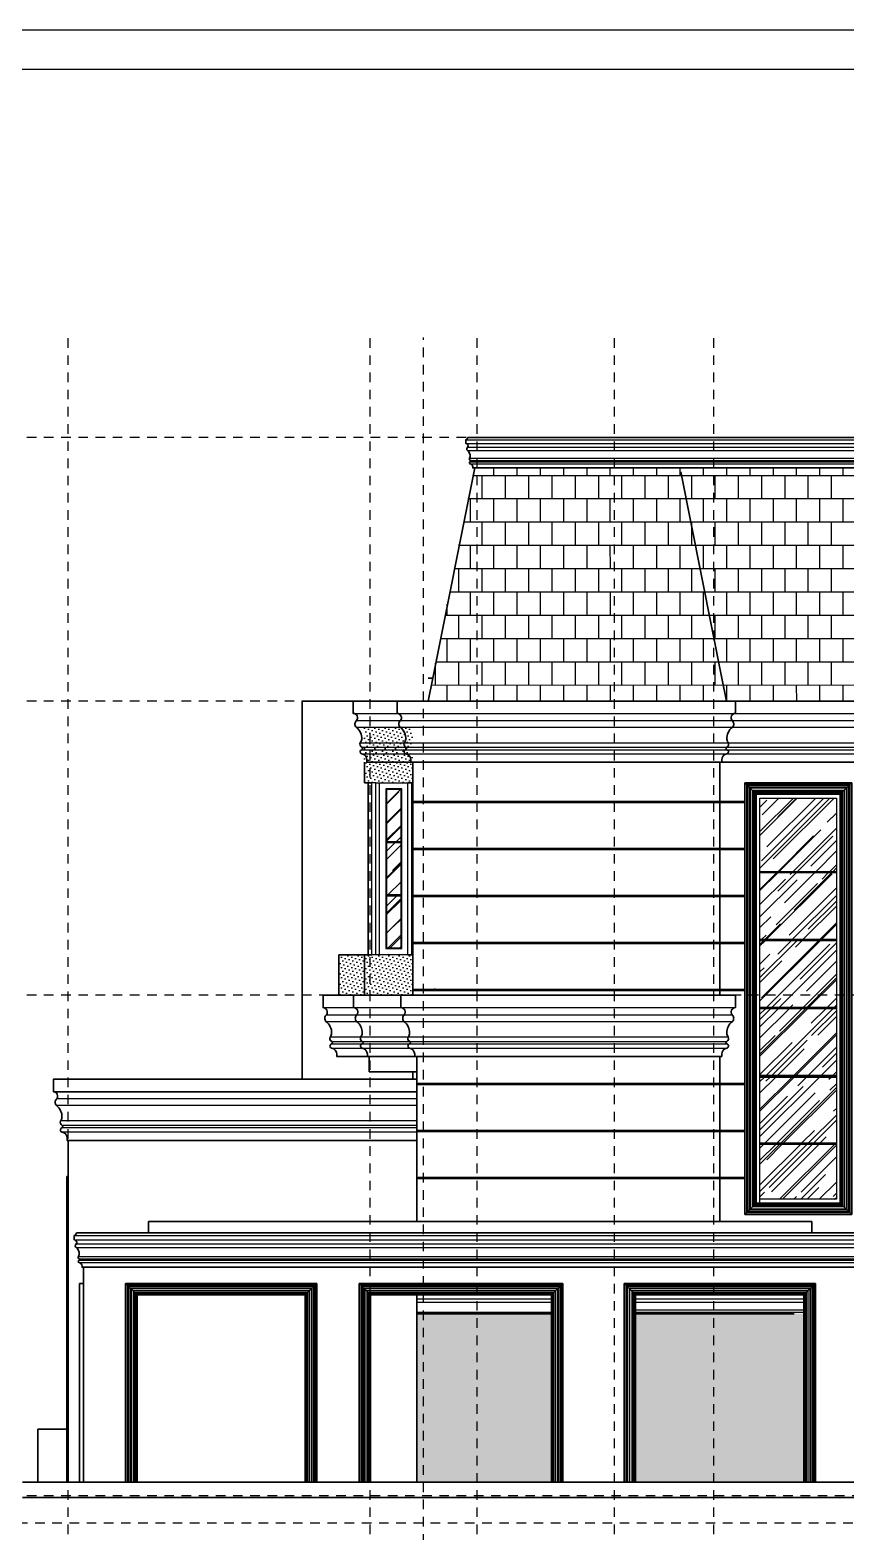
# Model space of a CAD drawing. Header units: millimetres. Extents: x -9564 to 494436, y -140371 to 4257.
# Drawn here: x 147.36 to 158.03, y 111.2 to 130.85 of the extents above; entities that cross this region are included whole.
import ezdxf
from ezdxf.enums import TextEntityAlignment as Align

# ---------------------------------------------------------------- set-up
doc = ezdxf.new("R2010")
doc.units = ezdxf.units.MM
doc.header["$MEASUREMENT"] = 0
for name, pattern in [('DASHED2', [0.375, 0.25, -0.125]), ('HIDDEN2', [0.1875, 0.125, -0.0625]), ('SLD-Solid', [0])]:
    doc.linetypes.add(name, pattern=pattern)
doc.layers.get('DEFPOINTS').update_dxf_attribs({"lineweight": 18})
for name, color, linetype, lineweight in [('09-Arsiran', 8, 'Continuous', 5), ('AS', 8, 'HIDDEN2', 5), ('DIM', 1, 'Continuous', 5), ('DOOR OPENING', 4, 'SLD-Solid', 5), ('LEGEND', 1, 'DASHED2', 50), ('XR-KOP A3_MOZART$0$A-TXTKOP', 3, 'Continuous', 5), ('XR-KOP A3_MOZART$0$KOP-A1$0$A-GRSKOP', 1, 'Continuous', 5)]:
    doc.layers.add(name, color=color, linetype=linetype, lineweight=lineweight)
doc.styles.add('HAND', font='ROMAND.SHX', dxfattribs={"width": 0.8, "height": 250})
doc.styles.get("Standard").update_dxf_attribs({"font": 'arial.ttf'})
doc.styles.add('style2', font='times.ttf', dxfattribs={"height": 0.18})
doc.styles.add('XR-KOP A3_MOZART$0$ROMAND', font='romand.shx', dxfattribs={"height": 2, "bigfont": 'bigfont.shx'})
doc.dimstyles.new('ISO-25', dxfattribs={"dimtxt": 0.18, "dimasz": 0.12, "dimexe": 0.1, "dimexo": 0.1, "dimgap": 0.0625, "dimtad": 1, "dimtoh": 1, "dimdec": 0, "dimlfac": 1000, "dimtxsty": 'style2', "dimblk": 'ARCHTICK', "dimcen": 0.15, "dimclrd": 1, "dimclre": 1, "dimclrt": 4, "dimadec": 0, "dimazin": 0, "dimtfac": 1, "dimtdec": 0, "dimtmove": 0, "dimatfit": 3, "dimldrblk": 'OBLIQUE', "dimfxl": 1, "dimarcsym": 0})
pattern_1 = [(45, (-189.7236, -181.281393), (-0.01683798, 0.0505139407), [0, -0.047625])]
pattern_2 = [(45, (-194.23794, -143.53514), (0.21552615, 0.57473639), [3.81, -0.508, 1.27, -0.254]), (45, (-194.08887, -143.20647), (-0.41847994, 0.0592697), [0.762, -0.08382, 1.524, -0.1905]), (45, (-194.3008, -143.29268), (0.813611205, 1.05428207), [2.032, -0.3556, 1.016, -0.254])]

# ---------------------------------------------------------------- blocks, each defined once
blk = doc.blocks.new('hsdh')
at = {"layer": 'XR-KOP A3_MOZART$0$KOP-A1$0$A-GRSKOP', "color": 0, "linetype": 'Continuous', "lineweight": 5}
blk.add_lwpolyline([(145480, 82601), (107945, 82601), (107945, 56197), (145480, 56197)], close=True, dxfattribs=at)
at = {"layer": 'XR-KOP A3_MOZART$0$KOP-A1$0$A-GRSKOP', "color": 5, "linetype": 'Continuous', "lineweight": 5}
blk.add_lwpolyline([(145017, 82138), (108409, 82138), (108409, 56660), (145017, 56660)], close=True, dxfattribs=at)
blk = doc.blocks.new('LISSD')
for p, q in [((405.668, 198.377), (391.39, 198.377)), ((391.596, 197.577), (405.488, 197.577))]:
    blk.add_line(p, q)
for points in [[(391.596, 197.577), (391.57, 197.577), (391.57, 197.607, 0.36498), (391.503, 197.686, -0.741922), (391.501, 197.741, 0.66528), (391.504, 197.774, -0.438756), (391.484, 197.832, 0.123299), (391.503, 197.879, 0.24485), (391.429, 198.035, -0.438632), (391.434, 198.121, 0.621787), (391.39, 198.215), (391.39, 198.377)], [(392.172, 197.577), (392.145, 197.577), (392.145, 197.607, 0.36498), (392.079, 197.686, -0.741922), (392.076, 197.741, 0.66528), (392.08, 197.774, -0.438756), (392.059, 197.832, 0.123299), (392.078, 197.879, 0.24485), (392.005, 198.035, -0.438632), (392.009, 198.121, 0.621787), (391.965, 198.215), (391.965, 198.377)], [(396.187, 197.577), (396.213, 197.577), (396.213, 197.607, -0.36498), (396.28, 197.686, 0.741922), (396.282, 197.741, -0.66528), (396.279, 197.774, 0.438756), (396.299, 197.832, -0.123299), (396.28, 197.879, -0.24485), (396.354, 198.035, 0.438632), (396.349, 198.121, -0.621787), (396.393, 198.215), (396.393, 198.377)], [(398.236, 197.577), (398.21, 197.577), (398.21, 197.607, 0.36498), (398.143, 197.686, -0.741922), (398.141, 197.741, 0.66528), (398.144, 197.774, -0.438756), (398.124, 197.832, 0.123299), (398.143, 197.879, 0.24485), (398.069, 198.035, -0.438632), (398.074, 198.121, 0.621787), (398.03, 198.215), (398.03, 198.377)], [(405.462, 197.577), (405.488, 197.577), (405.488, 197.607, -0.36498), (405.555, 197.686, 0.741922), (405.557, 197.741, -0.66528), (405.554, 197.774, 0.438756), (405.574, 197.832, -0.123299), (405.555, 197.879, -0.24485), (405.629, 198.035, 0.438632), (405.624, 198.121, -0.621787), (405.668, 198.215), (405.668, 198.377, 0)]]:
    blk.add_lwpolyline(points, format="xyb")
at = {"layer": '09-Arsiran'}
for p, q in [((391.39, 198.215), (405.668, 198.215)), ((391.434, 198.121), (405.624, 198.121)), ((391.429, 198.035), (405.629, 198.035)), ((391.484, 197.832), (405.574, 197.832)), ((391.501, 197.741), (405.557, 197.741)), ((391.504, 197.774), (405.554, 197.774)), ((391.503, 197.686), (405.555, 197.686))]:
    blk.add_line(p, q, dxfattribs=at)
blk = doc.blocks.new('133')
blk.add_line((387.326, 195.732), (392.337, 195.732))
for points in [[(392.311, 195.732), (392.337, 195.732), (392.337, 195.761, -0.36498), (392.404, 195.84, 0.741922), (392.406, 195.896, -0.66528), (392.403, 195.929, 0.438756), (392.423, 195.987, -0.123299), (392.404, 196.034, -0.24485), (392.478, 196.19, 0.438632), (392.473, 196.275, -0.621787), (392.517, 196.37), (392.517, 196.532), (387.12, 196.532), (387.12, 196.37, -0.621787), (387.164, 196.275, 0.438632), (387.159, 196.19, -0.24485), (387.233, 196.034, -0.123299), (387.214, 195.987, 0.438756), (387.234, 195.929, -0.66528), (387.231, 195.896, 0.741922), (387.233, 195.84, -0.36498), (387.3, 195.761), (387.3, 195.732), (387.326, 195.732)], [(387.726, 195.732), (387.7, 195.732), (387.7, 195.761, 0.36498), (387.633, 195.84, -0.741922), (387.631, 195.896, 0.66528), (387.634, 195.929, -0.438756), (387.614, 195.987, 0.123299), (387.633, 196.034, 0.24485), (387.559, 196.19, -0.438632), (387.564, 196.275, 0.621787), (387.52, 196.37), (387.52, 196.532)], [(388.346, 195.732), (388.32, 195.732), (388.32, 195.761, 0.36498), (388.253, 195.84, -0.741922), (388.251, 195.896, 0.66528), (388.254, 195.929, -0.438756), (388.234, 195.987, 0.123299), (388.253, 196.034, 0.24485), (388.179, 196.19, -0.438632), (388.184, 196.275, 0.621787), (388.14, 196.37), (388.14, 196.532)]]:
    blk.add_lwpolyline(points, format="xyb")
at = {"layer": '09-Arsiran'}
for p, q in [((387.12, 196.37), (392.517, 196.37)), ((387.159, 196.19), (392.478, 196.19)), ((387.164, 196.275), (392.473, 196.275)), ((387.214, 195.987), (392.423, 195.987)), ((387.231, 195.896), (392.406, 195.896)), ((387.233, 195.84), (392.404, 195.84)), ((387.234, 195.929), (392.403, 195.929))]:
    blk.add_line(p, q, dxfattribs=at)
blk = doc.blocks.new('_ArchTick')
at = {"color": 0, "linetype": 'ByBlock', "const_width": 0.15}
blk.add_lwpolyline([(-0.5, -0.5), (0.5, 0.5)], dxfattribs=at)
blk = doc.blocks.new('*D598')
at = {"layer": 'DEFPOINTS', "color": 0, "transparency": 16777216}
for p in [(453.403, 197.68), (458.053, 197.701), (458.053, 197.601)]:
    blk.add_point(p, dxfattribs=at)
at = {"layer": 'DIM', "color": 1, "lineweight": -2, "transparency": 16777216}
for p, q in [((453.403, 197.601), (458.053, 197.601)), ((453.403, 197.58), (453.403, 197.501)), ((458.053, 197.601), (458.053, 197.501))]:
    blk.add_line(p, q, dxfattribs=at)
at = {"layer": 'DIM', "color": 1, "lineweight": -2, "transparency": 16777216, "xscale": 0.12, "yscale": 0.12, "zscale": 0.12, "rotation": 180}
blk.add_blockref('_ArchTick', (453.403, 197.601), dxfattribs=at)
at = {"layer": 'DIM', "color": 1, "lineweight": -2, "transparency": 16777216, "xscale": 0.12, "yscale": 0.12, "zscale": 0.12}
blk.add_blockref('_ArchTick', (458.053, 197.601), dxfattribs=at)
at = {"layer": 'DIM', "color": 4, "transparency": 16777216, "insert": (455.728, 197.755), "char_height": 0.18, "attachment_point": 5, "style": 'style2'}
blk.add_mtext('4650', dxfattribs=at)
blk = doc.blocks.new('_Oblique')
at = {"color": 0, "linetype": 'ByBlock', "lineweight": -2}
blk.add_line((-0.5, -0.5), (0.5, 0.5), dxfattribs=at)
blk = doc.blocks.new('*D599')
at = {"layer": 'DEFPOINTS', "color": 0, "transparency": 16777216}
for p in [(458.053, 198.301), (461.853, 198.301), (461.853, 198.201)]:
    blk.add_point(p, dxfattribs=at)
at = {"layer": 'DIM', "color": 1, "lineweight": -2, "transparency": 16777216}
for p, q in [((458.053, 198.201), (458.053, 198.101)), ((458.053, 198.201), (461.853, 198.201)), ((461.853, 198.201), (461.853, 198.101))]:
    blk.add_line(p, q, dxfattribs=at)
at = {"layer": 'DIM', "color": 1, "lineweight": -2, "transparency": 16777216, "xscale": 0.12, "yscale": 0.12, "zscale": 0.12, "rotation": 180}
blk.add_blockref('_ArchTick', (458.053, 198.201), dxfattribs=at)
at = {"layer": 'DIM', "color": 1, "lineweight": -2, "transparency": 16777216, "xscale": 0.12, "yscale": 0.12, "zscale": 0.12}
blk.add_blockref('_ArchTick', (461.853, 198.201), dxfattribs=at)
at = {"layer": 'DIM', "color": 4, "transparency": 16777216, "insert": (459.953, 198.355), "char_height": 0.18, "attachment_point": 5, "style": 'style2'}
blk.add_mtext('3800', dxfattribs=at)
blk = doc.blocks.new('*D600')
at = {"layer": 'DEFPOINTS', "color": 0, "transparency": 16777216}
for p in [(467.433, 198.539), (464.053, 198.301), (467.433, 198.201)]:
    blk.add_point(p, dxfattribs=at)
at = {"layer": 'DIM', "color": 1, "lineweight": -2, "transparency": 16777216}
for p, q in [((467.433, 198.439), (467.433, 198.101)), ((464.053, 198.201), (464.053, 198.101)), ((464.053, 198.201), (467.433, 198.201))]:
    blk.add_line(p, q, dxfattribs=at)
at = {"layer": 'DIM', "color": 1, "lineweight": -2, "transparency": 16777216, "xscale": 0.12, "yscale": 0.12, "zscale": 0.12, "rotation": 180}
blk.add_blockref('_ArchTick', (464.053, 198.201), dxfattribs=at)
at = {"layer": 'DIM', "color": 1, "lineweight": -2, "transparency": 16777216, "xscale": 0.12, "yscale": 0.12, "zscale": 0.12}
blk.add_blockref('_ArchTick', (467.433, 198.201), dxfattribs=at)
at = {"layer": 'DIM', "color": 4, "transparency": 16777216, "insert": (465.743, 198.355), "char_height": 0.18, "attachment_point": 5, "style": 'style2'}
blk.add_mtext('3380', dxfattribs=at)
blk = doc.blocks.new('*D601')
at = {"layer": 'DEFPOINTS', "color": 0, "transparency": 16777216}
for p in [(467.433, 198.539), (469.803, 198.567), (469.803, 198.201)]:
    blk.add_point(p, dxfattribs=at)
at = {"layer": 'DIM', "color": 1, "lineweight": -2, "transparency": 16777216}
for p, q in [((467.433, 198.439), (467.433, 198.101)), ((469.803, 198.467), (469.803, 198.101)), ((467.433, 198.201), (469.803, 198.201))]:
    blk.add_line(p, q, dxfattribs=at)
at = {"layer": 'DIM', "color": 1, "lineweight": -2, "transparency": 16777216, "xscale": 0.12, "yscale": 0.12, "zscale": 0.12, "rotation": 180}
blk.add_blockref('_ArchTick', (467.433, 198.201), dxfattribs=at)
at = {"layer": 'DIM', "color": 1, "lineweight": -2, "transparency": 16777216, "xscale": 0.12, "yscale": 0.12, "zscale": 0.12}
blk.add_blockref('_ArchTick', (469.803, 198.201), dxfattribs=at)
at = {"layer": 'DIM', "color": 4, "transparency": 16777216, "insert": (468.618, 198.355), "char_height": 0.18, "attachment_point": 5, "style": 'style2'}
blk.add_mtext('2370', dxfattribs=at)
blk = doc.blocks.new('*D602')
at = {"layer": 'DEFPOINTS', "color": 0, "transparency": 16777216}
for p in [(471.203, 198.567), (469.803, 198.301), (471.203, 198.201)]:
    blk.add_point(p, dxfattribs=at)
at = {"layer": 'DIM', "color": 1, "lineweight": -2, "transparency": 16777216}
for p, q in [((471.203, 198.467), (471.203, 198.101)), ((469.803, 198.201), (469.803, 198.101)), ((469.803, 198.201), (471.203, 198.201))]:
    blk.add_line(p, q, dxfattribs=at)
at = {"layer": 'DIM', "color": 1, "lineweight": -2, "transparency": 16777216, "xscale": 0.12, "yscale": 0.12, "zscale": 0.12, "rotation": 180}
blk.add_blockref('_ArchTick', (469.803, 198.201), dxfattribs=at)
at = {"layer": 'DIM', "color": 1, "lineweight": -2, "transparency": 16777216, "xscale": 0.12, "yscale": 0.12, "zscale": 0.12}
blk.add_blockref('_ArchTick', (471.203, 198.201), dxfattribs=at)
at = {"layer": 'DIM', "color": 4, "transparency": 16777216, "insert": (470.503, 198.355), "char_height": 0.18, "attachment_point": 5, "style": 'style2'}
blk.add_mtext('1400', dxfattribs=at)
blk = doc.blocks.new('*D603')
at = {"layer": 'DEFPOINTS', "color": 0, "transparency": 16777216}
for p in [(458.053, 198.201), (471.203, 198.201), (458.053, 197.437)]:
    blk.add_point(p, dxfattribs=at)
at = {"layer": 'DIM', "color": 1, "lineweight": -2, "transparency": 16777216}
for p, q in [((458.053, 198.101), (458.053, 197.337)), ((471.203, 198.101), (471.203, 197.337)), ((471.203, 197.437), (458.053, 197.437))]:
    blk.add_line(p, q, dxfattribs=at)
at = {"layer": 'DIM', "color": 1, "lineweight": -2, "transparency": 16777216, "xscale": 0.12, "yscale": 0.12, "zscale": 0.12, "rotation": 180}
blk.add_blockref('_ArchTick', (458.053, 197.437), dxfattribs=at)
at = {"layer": 'DIM', "color": 1, "lineweight": -2, "transparency": 16777216, "xscale": 0.12, "yscale": 0.12, "zscale": 0.12}
blk.add_blockref('_ArchTick', (471.203, 197.437), dxfattribs=at)
at = {"layer": 'DIM', "color": 4, "transparency": 16777216, "insert": (468.008, 197.591), "char_height": 0.18, "attachment_point": 5, "style": 'style2'}
blk.add_mtext('13150', dxfattribs=at)
blk = doc.blocks.new('*D604')
at = {"layer": 'DEFPOINTS', "color": 0, "transparency": 16777216}
for p in [(453.403, 197.601), (471.203, 197.601), (471.203, 197.001)]:
    blk.add_point(p, dxfattribs=at)
at = {"layer": 'DIM', "color": 1, "lineweight": -2, "transparency": 16777216}
for p, q in [((453.403, 197.501), (453.403, 196.901)), ((471.203, 197.501), (471.203, 196.901)), ((453.403, 197.001), (471.203, 197.001))]:
    blk.add_line(p, q, dxfattribs=at)
at = {"layer": 'DIM', "color": 1, "lineweight": -2, "transparency": 16777216, "xscale": 0.12, "yscale": 0.12, "zscale": 0.12, "rotation": 180}
blk.add_blockref('_ArchTick', (453.403, 197.001), dxfattribs=at)
at = {"layer": 'DIM', "color": 1, "lineweight": -2, "transparency": 16777216, "xscale": 0.12, "yscale": 0.12, "zscale": 0.12}
blk.add_blockref('_ArchTick', (471.203, 197.001), dxfattribs=at)
at = {"layer": 'DIM', "color": 4, "transparency": 16777216, "insert": (462.303, 197.155), "char_height": 0.18, "attachment_point": 5, "style": 'style2'}
blk.add_mtext('17800', dxfattribs=at)
blk = doc.blocks.new('*D605')
at = {"color": 1, "lineweight": -2, "transparency": 16777216}
for p, q in [((451.303, 199.816), (451.303, 196.901)), ((453.403, 197.501), (453.403, 196.901)), ((453.403, 197.001), (451.303, 197.001))]:
    blk.add_line(p, q, dxfattribs=at)
at = {"layer": 'DEFPOINTS', "color": 0, "transparency": 16777216}
for p in [(451.303, 199.916), (453.403, 197.601), (451.303, 197.001)]:
    blk.add_point(p, dxfattribs=at)
at = {"color": 1, "lineweight": -2, "transparency": 16777216, "xscale": 0.12, "yscale": 0.12, "zscale": 0.12, "rotation": 180}
blk.add_blockref('_ArchTick', (451.303, 197.001), dxfattribs=at)
at = {"color": 1, "lineweight": -2, "transparency": 16777216, "xscale": 0.12, "yscale": 0.12, "zscale": 0.12}
blk.add_blockref('_ArchTick', (453.403, 197.001), dxfattribs=at)
at = {"color": 4, "transparency": 16777216, "insert": (452.353, 197.155), "char_height": 0.18, "attachment_point": 5, "style": 'style2'}
blk.add_mtext('2100', dxfattribs=at)
blk = doc.blocks.new('*D606')
at = {"layer": 'DEFPOINTS', "color": 0, "transparency": 16777216}
for p in [(461.853, 198.301), (464.053, 198.301), (461.853, 198.201)]:
    blk.add_point(p, dxfattribs=at)
at = {"layer": 'DIM', "color": 1, "lineweight": -2, "transparency": 16777216}
for p, q in [((461.853, 198.201), (461.853, 198.101)), ((464.053, 198.201), (461.853, 198.201)), ((464.053, 198.201), (464.053, 198.101))]:
    blk.add_line(p, q, dxfattribs=at)
at = {"layer": 'DIM', "color": 1, "lineweight": -2, "transparency": 16777216, "xscale": 0.12, "yscale": 0.12, "zscale": 0.12, "rotation": 180}
blk.add_blockref('_ArchTick', (461.853, 198.201), dxfattribs=at)
at = {"layer": 'DIM', "color": 1, "lineweight": -2, "transparency": 16777216, "xscale": 0.12, "yscale": 0.12, "zscale": 0.12}
blk.add_blockref('_ArchTick', (464.053, 198.201), dxfattribs=at)
at = {"layer": 'DIM', "color": 4, "transparency": 16777216, "insert": (462.953, 198.355), "char_height": 0.18, "attachment_point": 5, "style": 'style2'}
blk.add_mtext('2200', dxfattribs=at)
blk = doc.blocks.new('SD')
for p, q in [((388.126, 205.511), (386.725, 205.511)), ((386.725, 205.511), (386.875, 205.361)), ((386.725, 199.861), (386.725, 205.511)), ((388.126, 205.511), (387.975, 205.361)), ((388.103, 205.488), (388.103, 199.884)), ((388.126, 205.511), (388.126, 205.162)), ((387.976, 205.361), (386.875, 205.361)), ((386.875, 205.361), (386.875, 200.011)), ((387.975, 205.361), (387.975, 200.011)), ((388.126, 205.162), (388.126, 205.147)), ((388.126, 205.147), (388.126, 204.547)), ((388.126, 204.547), (388.126, 204.532)), ((388.126, 204.532), (388.126, 203.932)), ((388.126, 203.932), (388.126, 203.917)), ((388.126, 203.917), (388.126, 199.861)), ((386.725, 199.861), (386.875, 200.011)), ((387.976, 200.011), (386.875, 200.011)), ((388.126, 199.861), (387.975, 200.011)), ((388.126, 199.861), (386.725, 199.861))]:
    blk.add_line(p, q)
at = {"layer": '09-Arsiran'}
for p, q in [((386.748, 205.489), (386.748, 199.883)), ((388.103, 205.488), (386.748, 205.489)), ((386.76, 205.476), (386.76, 199.896)), ((388.091, 205.476), (386.76, 205.476)), ((386.767, 205.469), (386.767, 199.903)), ((388.084, 205.469), (386.767, 205.469)), ((386.789, 205.448), (386.789, 199.924)), ((388.062, 205.448), (386.789, 205.448)), ((386.797, 205.439), (386.797, 199.933)), ((388.054, 205.439), (386.797, 205.439)), ((386.825, 205.411), (386.825, 199.961)), ((388.026, 205.411), (386.825, 205.411)), ((386.842, 205.395), (388.01, 205.395)), ((386.842, 199.977), (386.842, 205.395)), ((386.85, 205.386), (386.85, 199.986)), ((388.001, 205.386), (386.85, 205.386)), ((386.855, 205.382), (386.855, 199.99)), ((387.996, 205.381), (386.855, 205.382)), ((387.996, 205.381), (387.996, 199.991)), ((388.001, 205.386), (388.001, 199.986)), ((388.009, 199.977), (388.009, 205.395)), ((388.025, 205.411), (388.025, 199.961)), ((388.054, 205.439), (388.054, 199.933)), ((388.062, 205.448), (388.062, 199.924)), ((388.084, 205.469), (388.084, 199.903)), ((388.091, 205.476), (388.091, 199.896)), ((387.986, 205.371), (386.865, 205.371)), ((386.865, 205.371), (386.865, 200.001)), ((386.865, 205.371), (386.865, 200.001)), ((387.986, 205.371), (387.986, 200.001)), ((387.986, 205.371), (387.986, 200.001)), ((388.103, 199.884), (386.748, 199.883)), ((388.091, 199.896), (386.76, 199.896)), ((388.084, 199.903), (386.767, 199.903)), ((388.062, 199.924), (386.789, 199.924)), ((388.054, 199.933), (386.797, 199.933)), ((388.026, 199.961), (386.825, 199.961)), ((386.842, 199.977), (388.01, 199.977)), ((388.001, 199.986), (386.85, 199.986)), ((387.996, 199.991), (386.855, 199.99)), ((387.986, 200.001), (386.865, 200.001))]:
    blk.add_line(p, q, dxfattribs=at)
blk = doc.blocks.new('AWGWG')
for p, q in [((369.747, 189.427), (367.245, 189.427)), ((367.245, 189.427), (367.245, 189.078)), ((367.245, 189.427), (367.395, 189.277)), ((369.597, 189.277), (367.395, 189.277)), ((367.395, 189.277), (367.395, 186.829)), ((369.747, 189.427), (369.597, 189.277)), ((369.597, 189.277), (369.597, 186.827)), ((369.725, 189.404), (369.725, 186.827)), ((369.747, 189.427), (369.747, 189.078)), ((372.969, 189.427), (370.302, 189.427)), ((370.302, 189.427), (370.302, 189.078)), ((370.302, 189.427), (370.452, 189.277)), ((372.819, 189.277), (370.452, 189.277)), ((370.452, 189.277), (370.452, 186.828)), ((372.969, 189.427), (372.819, 189.277)), ((372.819, 189.277), (372.819, 186.827)), ((372.947, 189.404), (372.947, 186.827)), ((372.969, 189.427), (372.969, 189.078)), ((376.272, 189.427), (373.769, 189.427)), ((373.769, 189.427), (373.769, 189.078)), ((373.769, 189.427), (373.919, 189.277)), ((376.122, 189.277), (373.919, 189.277)), ((373.919, 189.277), (373.919, 186.828)), ((376.272, 189.427), (376.122, 189.277)), ((376.122, 189.277), (376.122, 186.827)), ((376.25, 189.404), (376.25, 186.827)), ((376.272, 189.427), (376.272, 189.078)), ((367.245, 189.078), (367.245, 189.063)), ((367.245, 189.063), (367.245, 186.829)), ((369.747, 189.078), (369.747, 189.063)), ((369.747, 189.063), (369.747, 188.463)), ((370.302, 189.078), (370.302, 189.063)), ((370.302, 189.063), (370.302, 186.828)), ((372.969, 189.078), (372.969, 189.063)), ((372.969, 189.063), (372.969, 188.463)), ((373.769, 189.078), (373.769, 189.063)), ((373.769, 189.063), (373.769, 186.828)), ((376.272, 189.078), (376.272, 189.063)), ((376.272, 189.063), (376.272, 188.463)), ((369.747, 188.463), (369.747, 188.448)), ((369.747, 188.448), (369.747, 187.848)), ((372.969, 188.463), (372.969, 188.448)), ((372.969, 188.448), (372.969, 187.848)), ((376.272, 188.463), (376.272, 188.448)), ((376.272, 188.448), (376.272, 187.848)), ((369.747, 187.848), (369.747, 187.833)), ((369.747, 187.833), (369.747, 187.233)), ((372.969, 187.848), (372.969, 187.833)), ((372.969, 187.833), (372.969, 187.233)), ((376.272, 187.848), (376.272, 187.833)), ((376.272, 187.833), (376.272, 187.233)), ((369.747, 187.233), (369.747, 187.218)), ((369.747, 187.218), (369.747, 186.827)), ((372.969, 187.233), (372.969, 187.218)), ((372.969, 187.218), (372.969, 186.827)), ((376.272, 187.233), (376.272, 187.218)), ((376.272, 187.218), (376.272, 186.827))]:
    blk.add_line(p, q)
at = {"layer": '09-Arsiran'}
for p, q in [((367.267, 189.405), (367.267, 186.829)), ((369.725, 189.404), (367.267, 189.405)), ((367.279, 189.392), (367.279, 186.829)), ((369.712, 189.392), (367.279, 189.392)), ((367.286, 189.385), (367.286, 186.829)), ((369.705, 189.385), (367.286, 189.385)), ((367.308, 189.364), (367.308, 186.829)), ((369.684, 189.364), (367.308, 189.364)), ((367.317, 189.355), (367.317, 186.829)), ((369.675, 189.355), (367.317, 189.355)), ((367.345, 189.327), (367.345, 186.829)), ((369.647, 189.327), (367.345, 189.327)), ((367.361, 189.311), (369.631, 189.311)), ((367.361, 186.829), (367.361, 189.311)), ((367.369, 189.302), (367.369, 186.829)), ((369.623, 189.302), (367.369, 189.302)), ((367.374, 189.298), (367.374, 186.829)), ((369.618, 189.297), (367.374, 189.298)), ((369.608, 189.287), (367.384, 189.287)), ((367.384, 189.287), (367.384, 186.829)), ((367.384, 189.287), (367.384, 186.829)), ((369.607, 189.287), (369.607, 186.827)), ((369.607, 189.287), (369.607, 186.827)), ((369.618, 189.297), (369.618, 186.827)), ((369.622, 189.302), (369.622, 186.827)), ((369.631, 186.827), (369.631, 189.311)), ((369.647, 189.327), (369.647, 186.827)), ((369.675, 189.355), (369.675, 186.827)), ((369.684, 189.364), (369.684, 186.827)), ((369.705, 189.385), (369.705, 186.827)), ((369.712, 189.392), (369.712, 186.827)), ((370.324, 189.404), (370.324, 186.828)), ((372.947, 189.404), (370.324, 189.404)), ((370.336, 189.392), (370.336, 186.828)), ((372.935, 189.392), (370.336, 189.392)), ((370.344, 189.385), (370.344, 186.828)), ((372.927, 189.385), (370.344, 189.385)), ((370.365, 189.364), (370.365, 186.828)), ((372.906, 189.364), (370.365, 189.364)), ((370.374, 189.355), (370.374, 186.828)), ((372.897, 189.355), (370.374, 189.355)), ((370.402, 189.327), (370.402, 186.828)), ((372.869, 189.327), (370.402, 189.327)), ((370.418, 189.311), (372.853, 189.311)), ((370.418, 186.828), (370.418, 189.311)), ((370.427, 189.302), (370.427, 186.828)), ((372.845, 189.302), (370.427, 189.302)), ((370.431, 189.297), (370.431, 186.828)), ((372.84, 189.297), (370.431, 189.297)), ((372.83, 189.287), (370.442, 189.287)), ((370.442, 189.287), (370.442, 186.828)), ((370.442, 189.287), (370.442, 186.828)), ((372.829, 189.287), (372.829, 186.827)), ((372.829, 189.287), (372.83, 186.827)), ((372.84, 189.297), (372.84, 186.827)), ((372.845, 189.302), (372.845, 186.827)), ((372.853, 186.827), (372.853, 189.311)), ((372.869, 189.327), (372.869, 186.827)), ((372.897, 189.355), (372.897, 186.827)), ((372.906, 189.364), (372.906, 186.827)), ((372.927, 189.385), (372.927, 186.827)), ((372.935, 189.392), (372.935, 186.827)), ((373.792, 189.404), (373.792, 186.828)), ((376.25, 189.404), (373.792, 189.404)), ((373.804, 189.392), (373.804, 186.828)), ((376.237, 189.392), (373.804, 189.392)), ((373.811, 189.385), (373.811, 186.828)), ((376.23, 189.385), (373.811, 189.385)), ((373.833, 189.364), (373.833, 186.828)), ((376.209, 189.364), (373.833, 189.364)), ((373.841, 189.355), (373.841, 186.828)), ((376.2, 189.355), (373.841, 189.355)), ((373.869, 189.327), (373.869, 186.828)), ((376.172, 189.327), (373.869, 189.327)), ((373.886, 189.311), (376.156, 189.311)), ((373.886, 186.828), (373.886, 189.311)), ((373.894, 189.302), (373.894, 186.828)), ((376.148, 189.302), (373.894, 189.302)), ((373.899, 189.297), (373.899, 186.828)), ((376.143, 189.297), (373.899, 189.297)), ((376.133, 189.287), (373.909, 189.287)), ((373.909, 189.287), (373.909, 186.828)), ((373.909, 189.287), (373.909, 186.828)), ((376.132, 189.287), (376.132, 186.827)), ((376.132, 189.287), (376.132, 186.827)), ((376.143, 189.297), (376.143, 186.827)), ((376.147, 189.302), (376.147, 186.827)), ((376.156, 186.827), (376.156, 189.311)), ((376.172, 189.327), (376.172, 186.827)), ((376.2, 189.355), (376.2, 186.827)), ((376.209, 189.364), (376.209, 186.827)), ((376.23, 189.385), (376.23, 186.827)), ((376.237, 189.392), (376.237, 186.827))]:
    blk.add_line(p, q, dxfattribs=at)
blk = doc.blocks.new('1223')
at = {"layer": '09-Arsiran'}
for p, q in [((453.4027, 196.2087), (453.4027, 196.053)), ((461.8527, 196.1745), (461.8527, 196.0188)), ((457.3527, 196.1256), (457.3527, 195.9699)), ((458.7527, 196.1256), (458.7527, 195.9699)), ((460.5527, 196.1256), (460.5527, 195.9699)), ((464.0527, 196.1256), (464.0527, 195.9699)), ((466.6527, 196.1256), (466.6527, 195.9699)), ((468.3027, 196.1256), (468.3027, 195.9699)), ((469.8027, 196.1256), (469.8027, 195.9699)), ((471.2027, 196.1256), (471.2027, 195.9699)), ((453.1691, 195.8194), (453.0134, 195.8194)), ((453.792, 195.8194), (453.6363, 195.8194)), ((461.6191, 195.7852), (461.4634, 195.7852)), ((462.242, 195.7852), (462.0863, 195.7852)), ((453.4027, 195.5858), (453.4027, 195.4301)), ((457.1191, 195.7363), (456.9634, 195.7363)), ((457.7507, 195.7363), (457.5863, 195.7363)), ((458.0527, 195.5522), (458.0527, 195.3964)), ((458.5191, 195.7363), (458.3634, 195.7363)), ((459.142, 195.7363), (458.9863, 195.7363)), ((460.3191, 195.7363), (460.1634, 195.7363)), ((460.942, 195.7363), (460.7863, 195.7363)), ((461.8527, 195.5516), (461.8527, 195.3959)), ((463.8191, 195.7363), (463.6634, 195.7363)), ((464.442, 195.7363), (464.2863, 195.7363)), ((466.4191, 195.7363), (466.2634, 195.7363)), ((467.042, 195.7363), (466.8863, 195.7363)), ((467.4133, 195.3964), (467.4133, 195.5522)), ((468.0691, 195.7363), (467.9134, 195.7363)), ((468.692, 195.7363), (468.5363, 195.7363)), ((468.9027, 195.5522), (468.9027, 195.3964)), ((469.5691, 195.7363), (469.4134, 195.7363)), ((470.192, 195.7363), (470.0363, 195.7363)), ((470.9691, 195.7363), (470.8134, 195.7363)), ((471.592, 195.7363), (471.4363, 195.7363)), ((457.3527, 195.5027), (457.3527, 195.347)), ((458.7527, 195.5091), (458.7527, 195.3534)), ((460.5527, 195.5027), (460.5527, 195.347)), ((464.0527, 195.5027), (464.0527, 195.347)), ((466.6527, 195.5027), (466.6527, 195.347)), ((467.4133, 195.3809), (467.4133, 195.5366)), ((468.3027, 195.5027), (468.3027, 195.347)), ((469.8027, 195.5027), (469.8027, 195.347)), ((471.2027, 195.5027), (471.2027, 195.347)), ((457.8191, 195.1629), (457.6634, 195.1629)), ((458.442, 195.1629), (458.2863, 195.1629)), ((467.024, 195.1629), (467.1797, 195.1629)), ((467.6469, 195.1629), (467.8026, 195.1629)), ((468.6691, 195.1629), (468.5134, 195.1629)), ((469.292, 195.1629), (469.1363, 195.1629)), ((458.0527, 194.9293), (458.0527, 194.7735)), ((467.4133, 194.7735), (467.4133, 194.9293)), ((467.4133, 194.719), (467.4133, 194.8748)), ((468.9027, 194.9293), (468.9027, 194.7735))]:
    blk.add_line(p, q, dxfattribs=at)
for centre in [(453.4027, 195.8194), (457.3527, 195.7363), (458.7527, 195.7363), (460.5527, 195.7363), (461.8527, 195.7852), (464.0527, 195.7363), (466.6527, 195.7363), (468.3027, 195.7363), (469.8027, 195.7363), (471.2027, 195.7363), (458.0527, 195.1629), (467.4133, 195.1629), (468.9027, 195.1629)]:
    blk.add_circle(centre, 0.3115, dxfattribs=at)
at = {"layer": 'AS'}
for p, q in [((453.4027, 196.1256), (453.4027, 214.2574)), ((457.3527, 196.1256), (457.3527, 214.2574)), ((458.0527, 195.5522), (458.0527, 214.2574)), ((458.7527, 196.1256), (458.7527, 214.2574)), ((460.5527, 196.1256), (460.5527, 214.2574)), ((461.8527, 196.1256), (461.8527, 214.2574)), ((464.0527, 196.1256), (464.0527, 214.2574)), ((466.6527, 196.1256), (466.6527, 214.2574)), ((467.4327, 195.5522), (467.4327, 214.2574)), ((468.3027, 196.1256), (468.3027, 214.2574)), ((468.9027, 195.5522), (468.9027, 214.2574)), ((469.8027, 196.1256), (469.8027, 214.2574)), ((471.2027, 196.1256), (471.2027, 214.2574))]:
    blk.add_line(p, q, dxfattribs=at)
at = {"layer": '09-Arsiran', "color": 2, "attachment_point": 3}
for s, insert, char_height in [('1', (453.4646, 195.9467), 0.2281), ('2', (457.4146, 195.8636), 0.2281), ('4', (458.8146, 195.8636), 0.2281), ('5', (460.6146, 195.8636), 0.2281), ('6', (461.9146, 195.9125), 0.2281), ('7', (464.1146, 195.8636), 0.2281), ('8', (466.7441, 195.8636), 0.2281), ('10', (468.4557, 195.8636), 0.22808), ('12', (469.959, 195.8636), 0.22808), ('13', (471.3533, 195.8636), 0.22808), ('3', (458.1146, 195.2901), 0.2281), ('11', (469.0727, 195.2901), 0.22808)]:
    blk.add_mtext_dynamic_manual_height_columns(s, width=0.054257, gutter_width=1.1404, heights=[0], dxfattribs=dict(at, insert=insert, char_height=char_height))
at = {"layer": '09-Arsiran', "color": 2, "insert": (467.3271, 195.0356), "char_height": 0.2281, "attachment_point": 3, "rotation": 180}
blk.add_mtext_dynamic_manual_height_columns('9', width=0.054257, gutter_width=1.1404, heights=[0], dxfattribs=at)
dim = blk.add_linear_dim(base=(451.3027, 197.0008), p1=(453.4027, 197.6008), p2=(451.3027, 199.9158), dimstyle='ISO-25')
dim.commit()
dim.dimension.update_dxf_attribs({"geometry": '*D605', "text_midpoint": (452.3527, 197.1549)})
at = {"layer": 'DIM'}
for base, p1, p2, picture, middle in [((467.4327, 198.2006), (464.0527, 198.3006), (467.4327, 198.5394), '*D600', (465.7427, 198.3547)), ((469.8027, 198.2008), (467.4327, 198.5394), (469.8027, 198.5665), '*D601', (468.6177, 198.3552)), ((471.2027, 198.2008), (469.8027, 198.3008), (471.2027, 198.5665), '*D602', (470.5027, 198.3549)), ((461.8527, 198.2008), (458.0527, 198.3008), (461.8527, 198.3008), '*D599', (459.9527, 198.3549)), ((461.8527, 198.2008), (464.0527, 198.3006), (461.8527, 198.3008), '*D606', (462.9527, 198.3549)), ((458.0527, 197.6008), (453.4027, 197.6805), (458.0527, 197.7008), '*D598', (455.7277, 197.7549)), ((471.2027, 197.0008), (453.4027, 197.6008), (471.2027, 197.6008), '*D604', (462.3027, 197.1552))]:
    dim = blk.add_linear_dim(base=base, p1=p1, p2=p2, dimstyle='ISO-25', dxfattribs=at)
    dim.commit()
    dim.dimension.update_dxf_attribs({"geometry": picture, "text_midpoint": middle})
dim = blk.add_linear_dim(base=(458.0527, 197.4366), p1=(471.2027, 198.2008), p2=(458.0527, 198.2008), dimstyle='ISO-25', dxfattribs=at)
dim.commit()
dim.dimension.update_dxf_attribs({"geometry": '*D603', "text_midpoint": (468.0077, 197.4366), "dimtype": 128})
blk = doc.blocks.new('A$C2a879c63')
at = {"layer": '09-Arsiran'}
h = blk.add_hatch(dxfattribs=at)
h.set_pattern_fill('AR-B88', color=256, scale=0.0015, angle=0.001)
h.set_pattern_definition([(0.001, (-193.4317, -142.59655), (-5.32e-06, 0.3048), []), (90.001, (-193.4317, -142.59655), (-0.15240532, 0.30479734), [0.3048, -0.3048])])
h.paths.add_polyline_path([(194.4211, 23.8154), (182.0811, 23.8154), (181.5411, 21.0654), (181.4811, 20.7654), (194.4211, 20.7654)])
h = blk.add_hatch(dxfattribs=at)
h.set_pattern_fill('DOTS', color=256, scale=0.03, angle=45)
h.set_pattern_definition(pattern_1)
h.paths.add_polyline_path([(181.2811, 17.4454), (180.3111, 17.4454), (180.3111, 16.9154), (181.2811, 16.9154)])
h.paths.add_polyline_path([(181.2811, 19.6962), (181.2811, 20.4254), (180.6461, 20.4254), (180.6461, 19.6962), (180.7611, 19.6962), (180.8111, 19.6962), (180.8611, 19.6962), (180.9111, 19.6962)])
h = blk.add_hatch(dxfattribs=at)
h.set_pattern_fill('AR-RROOF', color=256, scale=0.01, angle=45)
h.set_pattern_definition(pattern_2)
h.paths.add_polyline_path([(181.1261, 19.6062), (180.9361, 19.6062), (180.9361, 18.9293), (181.1261, 18.9293)])
h.paths.add_polyline_path([(180.9361, 18.2324), (181.1261, 18.2324), (181.1261, 18.9093), (180.9361, 18.9093)])
h.paths.add_polyline_path([(180.9361, 17.5354), (181.1261, 17.5354), (181.1261, 18.2124), (180.9361, 18.2124)])
h = blk.add_hatch(dxfattribs=at)
h.set_pattern_fill('AR-RROOF', color=256, scale=0.01, angle=45)
h.set_pattern_definition(pattern_2)
h.paths.add_polyline_path([(186.8236, 19.4955), (185.8236, 19.4955), (185.8236, 18.5369), (186.8236, 18.5369)])
h.paths.add_polyline_path([(186.8236, 18.5169), (185.8236, 18.5169), (185.8236, 17.6484), (186.8236, 17.6484)])
h.paths.add_polyline_path([(186.8236, 16.7598), (186.8236, 17.6284), (185.8236, 17.6284), (185.8236, 16.7598)])
h.paths.add_polyline_path([(186.8236, 15.8712), (186.8236, 16.7398), (185.8236, 16.7398), (185.8236, 15.8712)])
h.paths.add_polyline_path([(185.8236, 15.8454), (185.8235, 14.9826), (186.8235, 14.9826), (186.8236, 15.8454)])
h.paths.add_polyline_path([(185.8235, 14.9626), (185.8235, 14.2459), (186.8235, 14.2459), (186.8235, 14.9626)])
h = blk.add_hatch(dxfattribs=at)
h.set_pattern_fill('DOTS', color=256, scale=0.03, angle=45)
h.set_pattern_definition(pattern_1)
h.paths.add_polyline_path([(186.3984, 12.7478), (185.2211, 12.7478), (185.2211, 10.5454), (186.3984, 10.5454)])
h.paths.add_polyline_path([(185.2211, 12.7478), (184.1959, 12.7478), (184.1959, 10.5454), (185.2211, 10.5454)])
h.paths.add_polyline_path([(183.0956, 12.7478), (182.1211, 12.7478), (182.1211, 10.5454), (183.0956, 10.5454)])
h.paths.add_polyline_path([(182.1211, 12.7478), (181.4211, 12.7478), (181.4211, 10.5454), (182.1211, 10.5454)])
h.paths.add_polyline_path([(181.3311, 12.7478), (181.3311, 10.5454), (181.4211, 10.5454), (181.4211, 12.7478)])
for p, q in [((182.0017, 24.2154), (194.5711, 24.2154)), ((182.0911, 23.8154), (181.5411, 21.0654)), ((182.0331, 23.9206), (182.0346, 23.919)), ((182.0783, 23.8154), (194.4211, 23.8154)), ((184.7861, 23.7654), (185.3261, 21.0654)), ((181.5411, 21.0654), (181.4811, 21.0654)), ((181.4811, 20.7654), (181.5411, 21.0654)), ((185.3861, 20.7654), (185.3261, 21.0654)), ((181.4811, 20.7654), (179.8311, 20.7654)), ((179.8311, 15.8154), (179.8311, 20.7654)), ((181.4811, 20.7654), (179.8311, 20.7654)), ((179.8311, 20.7654), (179.8311, 15.8154)), ((180.6461, 19.6962), (180.6461, 19.9654)), ((181.2811, 17.2107), (181.2811, 19.9722)), ((181.2811, 16.9154), (181.2811, 19.9654)), ((185.2961, 16.9945), (185.2961, 19.9654)), ((180.6461, 19.6962), (180.6961, 19.6962)), ((180.6961, 19.6962), (180.7461, 19.6962)), ((180.6961, 17.4454), (180.6961, 19.6962)), ((181.2161, 19.6962), (181.2661, 19.6962)), ((181.2661, 17.4454), (181.2661, 19.6962)), ((180.7111, 17.4454), (180.3111, 17.4454)), ((180.3111, 16.9154), (180.3111, 17.4454)), ((180.6461, 17.4454), (180.6461, 16.9154)), ((180.6961, 17.4454), (180.6461, 17.4454)), ((180.7461, 17.4454), (180.6961, 17.4454)), ((181.2661, 17.4454), (181.2161, 17.4454)), ((185.2961, 16.9154), (185.2961, 16.9795)), ((180.7111, 16.1154), (180.7111, 15.9154)), ((180.7111, 16.0454), (180.7111, 15.9154)), ((181.3311, 16.1154), (181.3311, 15.9154)), ((185.2961, 15.7645), (185.2961, 16.1154)), ((181.3311, 15.8154), (176.6238, 15.8154)), ((181.2805, 15.9154), (180.7111, 15.9154)), ((181.2805, 15.8154), (181.2805, 15.9154)), ((181.3311, 15.9154), (181.2805, 15.9154)), ((181.3311, 15.9154), (181.3311, 15.8154)), ((181.3311, 15.9154), (181.3311, 15.8154)), ((181.3311, 13.9554), (181.3311, 15.8155)), ((185.2961, 15.7495), (185.2961, 15.7645)), ((185.2961, 15.1495), (185.2961, 15.7495)), ((185.2961, 15.1345), (185.2961, 15.1495)), ((185.2961, 14.5345), (185.2961, 15.1345)), ((176.7711, 15.0154), (176.7711, 14.5454)), ((176.7711, 15.0154), (181.3311, 15.0154)), ((181.3311, 15.0155), (176.7826, 15.0155)), ((176.7511, 14.5454), (176.7711, 14.5454)), ((176.7511, 11.2354), (176.7511, 14.5454)), ((176.7711, 10.5454), (176.7711, 14.5454)), ((185.2961, 14.5195), (185.2961, 14.5345)), ((185.2961, 13.9554), (185.2961, 14.5195)), ((177.8211, 13.8054), (177.8211, 13.9554)), ((177.8211, 13.9554), (181.5711, 13.9554)), ((182.5711, 13.9554), (181.5711, 13.9554)), ((182.5711, 13.9554), (184.4411, 13.9554)), ((184.4411, 13.9554), (185.2961, 13.9554)), ((185.2961, 13.9554), (186.5011, 13.9554)), ((186.5011, 13.8054), (186.5011, 13.9554)), ((176.7711, 13.8054), (176.7711, 13.3554)), ((176.8775, 13.8054), (187.4447, 13.8054)), ((176.9711, 13.3554), (187.3701, 13.3554)), ((176.9711, 13.3554), (176.9711, 13.1454)), ((176.9205, 10.5454), (176.9205, 13.1454)), ((176.9711, 13.1454), (176.9205, 13.1454)), ((176.9711, 10.5454), (176.9711, 13.1454)), ((181.3311, 12.9953), (181.3311, 10.5454)), ((183.0956, 12.7478), (181.3311, 12.7478)), ((183.0956, 12.7478), (181.3311, 12.7478)), ((186.271, 12.7478), (184.1959, 12.7478)), ((176.3711, 10.5454), (176.3711, 11.2354)), ((176.7511, 11.2354), (176.3711, 11.2354)), ((176.7511, 11.2354), (176.7511, 10.5454)), ((176.3711, 10.5454), (176.1711, 10.5454)), ((176.7511, 10.5454), (176.3711, 10.5454)), ((176.7711, 10.5454), (176.7511, 10.5454)), ((176.9205, 10.5454), (176.7711, 10.5454)), ((176.9205, 10.5454), (176.7711, 10.5454)), ((176.9711, 10.5454), (176.7711, 10.5454)), ((176.9711, 10.5454), (176.9205, 10.5454)), ((176.9711, 10.5454), (177.5211, 10.5454)), ((187.3511, 10.5454), (177.521, 10.5454)), ((176.1711, 10.3454), (194.5711, 10.3454))]:
    blk.add_line(p, q)
for points in [[(182.0783, 23.8154), (182.0652, 23.8154), (182.0652, 23.83, 0.3649803), (182.0319, 23.8695, -0.7419223), (182.0306, 23.8975, 0.6652802), (182.0324, 23.914, -0.4387565), (182.0221, 23.9428, 0.1232988), (182.0316, 23.9662, 0.2448505), (181.9947, 24.0444, -0.4386321), (181.9971, 24.0871, 0.6217872), (181.9752, 24.1342), (181.9752, 24.1842, 0.3199175), (181.999, 24.2154)], [(176.7826, 15.0155), (176.7563, 15.0155), (176.7563, 15.0447, 0.3649803), (176.6898, 15.1237, -0.7419223), (176.6871, 15.1795, 0.6652802), (176.6906, 15.2125, -0.4387565), (176.6702, 15.2701, 0.1232988), (176.6891, 15.3169, 0.2448505), (176.6154, 15.4735, -0.4386321), (176.6201, 15.5588, 0.6217872), (176.5762, 15.653), (176.5762, 15.8155), (181.3311, 15.8155)], [(176.6238, 15.8154, 0.0001399), (176.6238, 15.8155)], [(176.9711, 13.3554), (176.952, 13.3554), (176.952, 13.3718, 0.3649803), (176.9146, 13.4163, -0.7419223), (176.9131, 13.4477, 0.6652802), (176.9151, 13.4663, -0.4387565), (176.9036, 13.4987, 0.1232988), (176.9142, 13.525, 0.2448505), (176.8728, 13.613, -0.4386321), (176.8754, 13.661, 0.6217872), (176.8507, 13.714), (176.8507, 13.7703, 0.3199175), (176.8775, 13.8054)]]:
    blk.add_lwpolyline(points, format="xyb")
blk.add_lwpolyline([(186.8735, 14.1959), (186.8736, 19.5455), (186.8736, 19.5457), (186.8735, 14.1959), (185.7735, 14.1959), (185.7736, 19.5455), (186.8736, 19.5455)])
for p, q in [((181.9752, 24.1842), (194.4211, 24.1842)), ((181.9752, 24.1342), (194.4211, 24.1342)), ((181.9947, 24.0444), (194.4211, 24.0444)), ((181.9971, 24.0871), (194.4211, 24.0871)), ((182.0221, 23.9428), (194.4211, 23.9428)), ((182.0306, 23.8975), (194.4211, 23.8975)), ((182.0319, 23.8695), (194.4211, 23.8695)), ((182.0324, 23.914), (194.4211, 23.914)), ((181.2811, 19.4545), (185.6235, 19.4545)), ((181.2811, 19.4395), (185.6235, 19.4395)), ((181.2811, 18.8395), (185.6235, 18.8395)), ((181.2811, 18.8245), (185.6235, 18.8245)), ((181.2811, 18.2245), (185.6235, 18.2245)), ((181.2811, 18.2095), (185.6235, 18.2095)), ((181.2811, 17.6095), (185.6235, 17.6095)), ((181.2811, 17.5945), (185.6235, 17.5945)), ((181.2811, 16.9945), (181.7211, 16.9945)), ((181.2811, 16.9795), (181.7211, 16.9795)), ((181.5711, 16.9945), (181.5611, 16.9945)), ((181.5611, 16.9945), (181.5611, 16.9795)), ((181.5611, 16.9795), (181.5711, 16.9795)), ((181.7211, 16.9945), (182.5711, 16.9945)), ((181.7211, 16.9795), (182.5711, 16.9795)), ((182.5711, 16.9945), (184.4411, 16.9945)), ((182.5711, 16.9795), (184.4411, 16.9795)), ((184.4411, 16.9945), (185.6235, 16.9945)), ((184.4411, 16.9795), (185.6235, 16.9795)), ((181.3311, 15.7645), (182.5711, 15.7645)), ((181.3311, 15.7495), (182.5711, 15.7495)), ((182.5711, 15.7645), (184.4411, 15.7645)), ((182.5711, 15.7495), (184.4411, 15.7495)), ((184.4411, 15.7645), (185.6235, 15.7645)), ((184.4411, 15.7495), (185.6235, 15.7495)), ((181.3311, 15.653), (176.5762, 15.653)), ((176.5774, 15.6529), (181.3311, 15.6529)), ((181.3311, 15.5588), (176.6201, 15.5588)), ((181.3311, 15.4735), (176.6154, 15.4735)), ((181.3311, 15.2701), (176.6702, 15.2701)), ((181.3311, 15.1795), (176.6871, 15.1795)), ((181.3311, 15.2125), (176.6906, 15.2125)), ((181.3311, 15.1495), (182.5711, 15.1495)), ((181.3311, 15.1345), (182.5711, 15.1345)), ((182.5711, 15.1495), (184.4411, 15.1495)), ((182.5711, 15.1345), (184.4411, 15.1345)), ((184.4411, 15.1495), (185.6235, 15.1495)), ((184.4411, 15.1345), (185.6235, 15.1345)), ((181.3311, 15.1237), (176.6898, 15.1237)), ((181.3311, 14.5345), (182.5711, 14.5345)), ((181.3311, 14.5195), (182.5711, 14.5195)), ((182.5711, 14.5345), (184.4411, 14.5345)), ((182.5711, 14.5195), (184.4411, 14.5195)), ((184.4411, 14.5345), (185.6235, 14.5345)), ((184.4411, 14.5195), (185.6235, 14.5195)), ((176.8507, 13.7703), (187.4715, 13.7703)), ((176.8507, 13.714), (187.4447, 13.714)), ((176.8728, 13.613), (187.4494, 13.613)), ((176.8754, 13.661), (187.4468, 13.661)), ((176.9036, 13.4987), (187.4186, 13.4987)), ((176.9131, 13.4477), (187.4091, 13.4477)), ((176.9146, 13.4163), (187.4076, 13.4163)), ((176.9151, 13.4663), (187.4071, 13.4663)), ((183.0956, 12.9371), (181.3311, 12.9371)), ((183.0956, 12.8944), (181.3311, 12.8944)), ((186.3984, 12.9371), (184.1959, 12.9371)), ((186.3984, 12.8944), (184.1959, 12.8944)), ((186.3984, 12.7928), (184.1959, 12.7928)), ((183.0956, 12.764), (181.3311, 12.764)), ((186.3984, 12.764), (184.1959, 12.764))]:
    blk.add_line(p, q, dxfattribs=at)
at = {"layer": 'AS'}
for p, q in [((195.9286, 24.2154), (173.302, 24.2154)), ((195.9286, 20.7654), (173.302, 20.7654)), ((195.9286, 16.9154), (173.302, 16.9154)), ((195.9286, 10.3654), (173.302, 10.3654)), ((196.7128, 10.0054), (174.6711, 10.0054))]:
    blk.add_line(p, q, dxfattribs=at)
at = {"layer": 'DOOR OPENING', "linetype": 'Continuous', "transparency": 33554687}
for p, q in [((180.7961, 19.6962), (180.7461, 19.6962)), ((180.7461, 17.4454), (180.7461, 19.6962)), ((180.7961, 19.6962), (180.8461, 19.6962)), ((180.7961, 17.4454), (180.7961, 19.6962)), ((180.8461, 17.4454), (180.8461, 19.6962)), ((180.8461, 19.6962), (181.2161, 19.6962)), ((181.2161, 17.4454), (181.2161, 19.6962)), ((180.9261, 19.6162), (180.9261, 17.5254)), ((181.1361, 19.6162), (180.9261, 19.6162)), ((180.9361, 19.6062), (180.9361, 18.9293)), ((181.1261, 19.6062), (180.9361, 19.6062)), ((181.1261, 18.9293), (181.1261, 19.6062)), ((181.1361, 17.5254), (181.1361, 19.6162)), ((180.9361, 18.9293), (181.1261, 18.9293)), ((180.9361, 18.9093), (180.9361, 18.2324)), ((181.1261, 18.9093), (180.9361, 18.9093)), ((181.1261, 18.2324), (181.1261, 18.9093)), ((185.8236, 18.5369), (186.8236, 18.5369)), ((186.8236, 18.5169), (185.8236, 18.5169)), ((180.9361, 18.2324), (181.1261, 18.2324)), ((181.1261, 18.2124), (180.9361, 18.2124)), ((180.9361, 18.2124), (180.9361, 17.5354)), ((181.1261, 17.5354), (181.1261, 18.2124)), ((180.9261, 17.5254), (181.1361, 17.5254)), ((180.9361, 17.5354), (181.1261, 17.5354)), ((185.8236, 17.6484), (186.8236, 17.6484)), ((186.8236, 17.6284), (185.8236, 17.6284)), ((180.7961, 17.4454), (180.7461, 17.4454)), ((180.8461, 17.4454), (180.7961, 17.4454)), ((181.2161, 17.4454), (180.8461, 17.4454)), ((185.8236, 16.7598), (186.8236, 16.7598)), ((186.8236, 16.7398), (185.8236, 16.7398)), ((185.8236, 15.8712), (186.8236, 15.8712)), ((186.8236, 15.8512), (185.8236, 15.8512)), ((185.8236, 15.8454), (186.8236, 15.8454)), ((185.8236, 14.9826), (186.8236, 14.9826)), ((186.8236, 14.9626), (185.8236, 14.9626))]:
    blk.add_line(p, q, dxfattribs=at)
blk.add_lwpolyline([(185.8235, 14.1959), (185.8236, 19.4955), (186.8236, 19.4955), (186.8235, 14.2459), (185.8235, 14.2459)], dxfattribs=at)
for name, p in [('1223', (-276.6316, -188.737)), ('LISSD', (-210.8906, -177.612)), ('SD', (-201.1019, -185.8154)), ('133', (-207.0149, -179.6167)), ('AWGWG', (-189.7236, -176.2814))]:
    blk.add_blockref(name, p)
at = {"layer": 'LEGEND', "xscale": 0.00111896417510141, "yscale": 0.00111896417510141, "zscale": 0.00111896417510141}
blk.add_blockref('hsdh', (47.213, -62.8819), dxfattribs=at)
at = {"color": 4, "style": 'HAND'}
for tag, height, rotation, p in [('DRY.WASHER', 0.054, 0, (11.9366, 24.9122)), ('PATIO', 0.135, 0, (20.9666, 21.5696)), ('GENSET', 0.135, 0, (18.2157, 17.1045)), ('PLANTERBOX', 0.135, 90, (22.169, 13.2959)), ('PLANTERBOX', 0.135, 0, (18.5224, 11.5633)), ('PATIO', 0.135, 0, (400.0395, 10.821)), ('CARPORT', 0.135, 0, (12.157, 9.7744)), ('CARPORT', 0.135, 0, (20.6202, 9.7744))]:
    blk.add_attdef(tag, text='', height=height, rotation=rotation, dxfattribs=at).set_placement(p, align=Align.MIDDLE)
at = {"layer": 'XR-KOP A3_MOZART$0$A-TXTKOP', "style": 'XR-KOP A3_MOZART$0$ROMAND'}
for tag, p in [('1:200', (37.0468, 3.1879)), ('1:100', (79.0468, 3.1879)), ('1:100', (121.0468, 3.1879)), ('1:100', (163.0468, 3.1879)), ('1:100', (205.0468, 3.1879)), ('1:100', (247.0468, 3.1879)), ('1:100', (289.0468, 3.1879)), ('1:100', (331.0468, 3.1879)), ('1:100', (373.0468, 3.1879)), ('1:100', (415.0468, 3.1879)), ('1:100', (457.0468, 3.1879)), ('1:100', (499.0468, 3.1879))]:
    blk.add_attdef(tag, text='', height=0.1296, dxfattribs=at).set_placement(p, align=Align.MIDDLE)

msp = doc.modelspace()

# ---------------------------------------------------------------- block references
msp.add_blockref('A$C2a879c63', (-28.9148, 101.3058))

doc.saveas('drawing.dxf')
